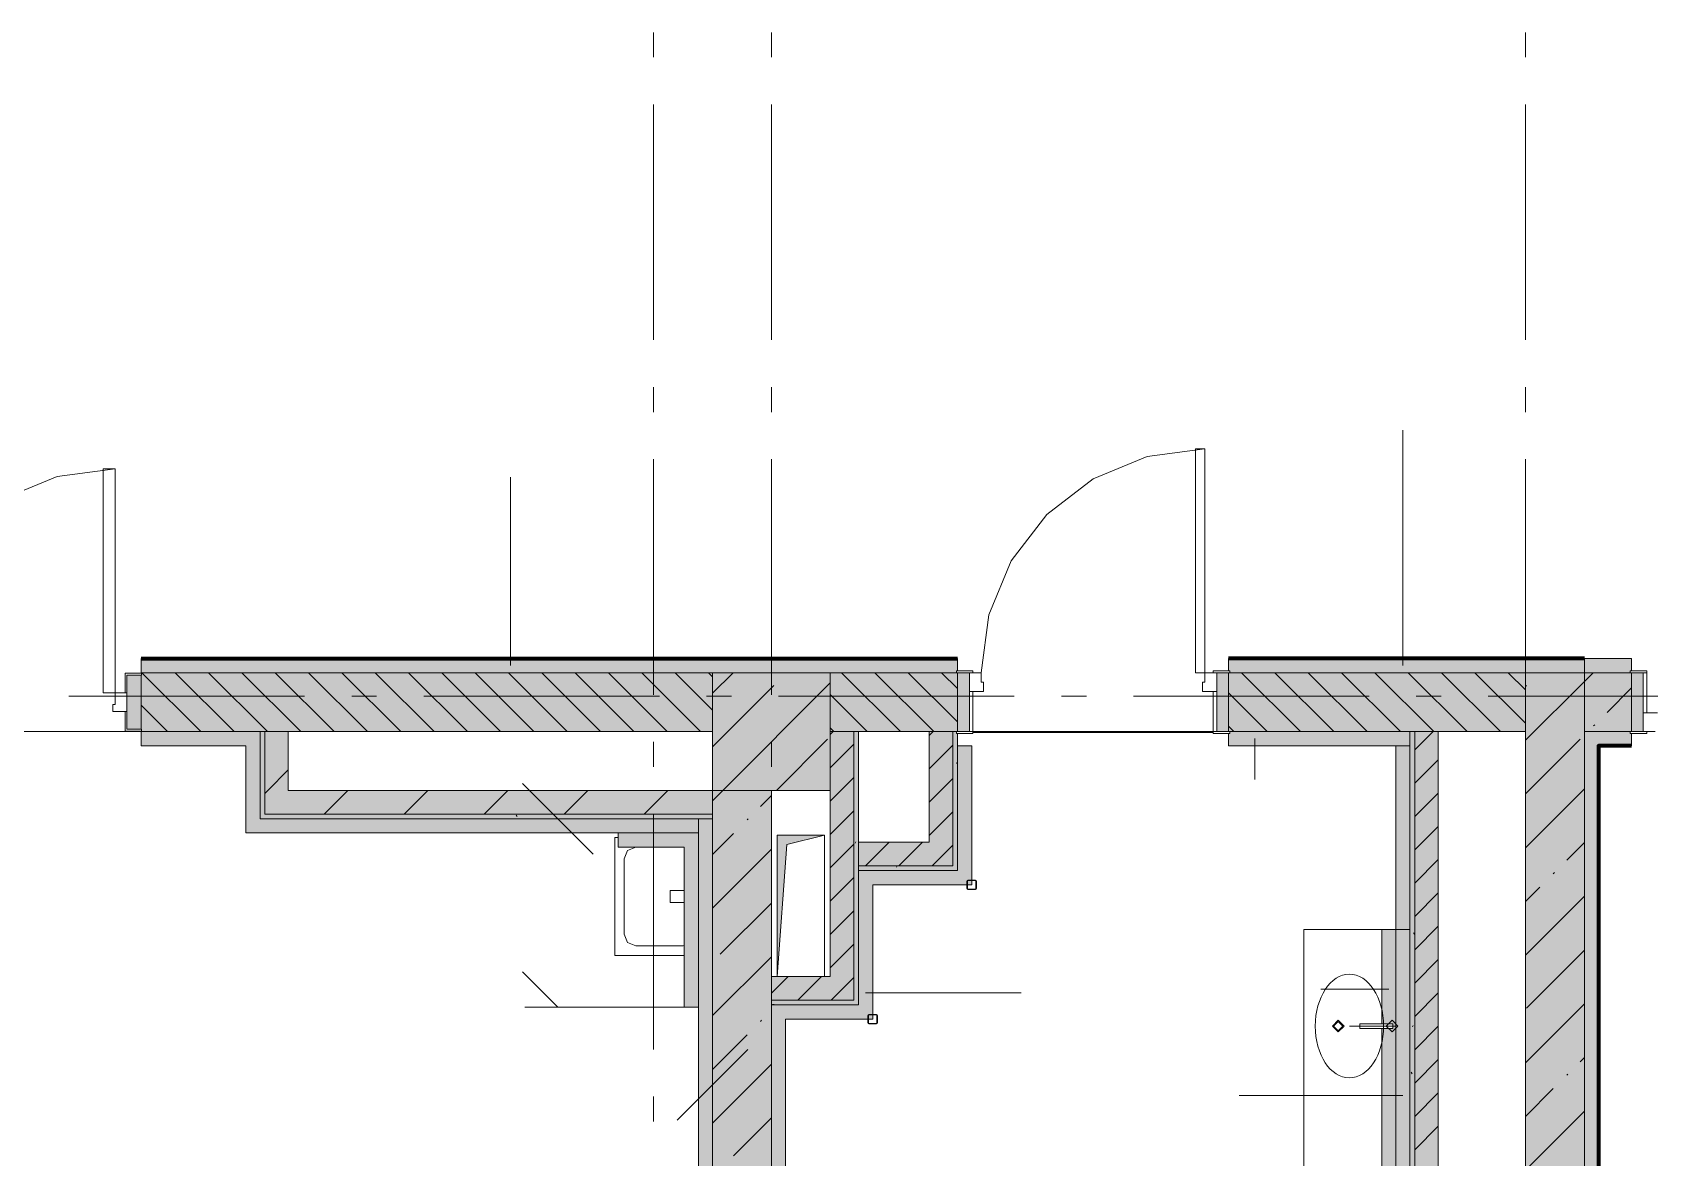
# Model space of a CAD drawing. Header units: millimetres. Extents: x -537608 to 253996, y -217170 to 186033.
# Drawn here: x -254162 to -247299, y 154463 to 159239 of the extents above; entities that cross this region are included whole.
import ezdxf

# ---------------------------------------------------------------- set-up
doc = ezdxf.new("R2010")
doc.units = ezdxf.units.MM
doc.layers.add('16) Лак 1.6м', color=160, linetype='Continuous', lineweight=90)
doc.layers.add('PDF _Геометрия', color=7, linetype='Continuous')
doc.layers.add('PDF _Сплошная заливка', color=7, linetype='Continuous', true_color=0xffffff)

msp = doc.modelspace()

# ---------------------------------------------------------------- hatches: boundary and pattern name
at = {"layer": 'PDF _Сплошная заливка', "true_color": 0xff7d7d, "transparency": 33554559}
h = msp.add_hatch(color=11, dxfattribs=at)
h.paths.add_polyline_path([(-247826.1916, 156521.2545), (-247576.1907, 156521.2545), (-247576.1907, 156581.2552), (-249086.1905, 156581.2552), (-249086.1905, 156529.2549), (-249081.1913, 156529.2549), (-249081.1913, 156521.2545), (-248302.5757, 156521.2545)], flags=0)
h.paths.add_polyline_path([(-251642.052, 156521.2545), (-250241.1898, 156521.2545), (-250241.1898, 156529.2549), (-250236.1906, 156529.2549), (-250236.1906, 156581.2552), (-253701.1885, 156581.2552), (-253701.1885, 156521.2545), (-253311.7923, 156521.2545)], flags=0)
h.paths.add_polyline_path([(-256651.2687, 156521.2545), (-255461.1891, 156521.2545), (-255461.1891, 156581.2552), (-260386.1866, 156581.2552), (-260386.1866, 156521.2545), (-256776.1874, 156521.2545)], flags=0)
h.paths.add_polyline_path([(-261306.1867, 156521.2545), (-261086.185, 156521.2545), (-261086.185, 156581.2552), (-261306.1867, 156581.2552)], flags=0)
h.paths.add_polyline_path([(-262006.1851, 156521.2545), (-262006.1851, 156581.2552), (-262256.186, 156581.2552), (-262256.186, 156521.2545)], flags=0)
h.paths.add_polyline_path([(-263226.1863, 156521.2545), (-262956.1888, 156521.2545), (-262956.1888, 156581.2552), (-263226.1863, 156581.2552)], flags=0)
h.paths.add_polyline_path([(-263926.1847, 156521.2545), (-263926.1847, 156581.2552), (-266401.1857, 156581.2552), (-266401.1857, 156521.2545), (-264999.9617, 156521.2545)], flags=0)
h.paths.add_polyline_path([(-268339.438, 156521.2545), (-268161.1864, 156521.2545), (-268161.1864, 156581.2552), (-270961.1843, 156581.2552), (-270961.1843, 156521.2545), (-268776.1862, 156521.2545)], flags=0)
h.paths.add_polyline_path([(-273348.6546, 156521.2545), (-272721.185, 156521.2545), (-272721.185, 156581.2552), (-273740.1865, 156581.2552), (-273740.1865, 156521.2545)], flags=0)
at = {"layer": 'PDF _Сплошная заливка', "true_color": 0x6a8dc8, "transparency": 33554559}
h = msp.add_hatch(color=153, dxfattribs=at)
h.paths.add_polyline_path([(-240136.1905, 156521.2545), (-240136.1905, 156581.2552), (-241274.19, 156581.2552), (-241274.19, 156529.2549), (-241269.1909, 156529.2549), (-241269.1909, 156521.2545), (-240788.7529, 156521.2545)], flags=0)
h.paths.add_polyline_path([(-243293.3633, 156521.2545), (-242929.1912, 156521.2545), (-242929.1912, 156529.2549), (-242924.1921, 156529.2549), (-242924.1921, 156581.2552), (-245726.1878, 156581.2552), (-245726.1878, 156529.2549), (-245721.1887, 156529.2549), (-245721.1887, 156521.2545), (-244963.0993, 156521.2545)], flags=0)
h.paths.add_polyline_path([(-247381.1891, 156521.2545), (-247381.1891, 156529.2549), (-247376.1899, 156529.2549), (-247376.1899, 156581.2552), (-247576.1907, 156581.2552), (-247576.1907, 156521.2545)], flags=0)
at = {"layer": 'PDF _Сплошная заливка', "transparency": 33554559}
h = msp.add_hatch(color=256, dxfattribs=at)
h.paths.add_polyline_path([(-248196.1896, 156271.2536), (-247826.1916, 156271.2536), (-247826.1916, 156521.2545), (-249086.1905, 156521.2545), (-249086.1905, 156271.2536), (-248296.19, 156271.2536)], flags=0)
h.paths.add_polyline_path([(-251642.052, 156271.2536), (-251276.1877, 156271.2536), (-251276.1877, 156521.2545), (-253699.1905, 156519.2544), (-253699.1905, 156271.2536), (-253076.1904, 156271.2536)], flags=0)
h.paths.add_polyline_path([(-250241.1898, 156271.2536), (-250236.1906, 156271.2536), (-250236.1906, 156521.2545), (-250776.1901, 156521.2545), (-250776.1901, 156271.2536), (-250656.1888, 156271.2536)], flags=0)
h.paths.add_polyline_path([(-255461.1891, 156271.2536), (-255463.1871, 156521.2545), (-256776.1874, 156521.2545), (-256776.1874, 156271.2536), (-255463.1871, 156271.2536)], flags=0)
h.paths.add_polyline_path([(-260276.1879, 156271.2536), (-260276.1879, 156521.2545), (-260386.1866, 156521.2545), (-260386.1866, 156271.2536)], flags=0)
h.paths.add_polyline_path([(-259776.186, 156271.2536), (-257276.1893, 156271.2536), (-257276.1893, 156521.2545), (-259776.186, 156521.2545), (-259776.186, 156293.6421)], flags=0)
h.paths.add_polyline_path([(-261226.1873, 156271.2536), (-261086.185, 156271.2536), (-261086.185, 156521.2545), (-261306.1867, 156521.2545), (-261306.1867, 156271.2536)], flags=0)
h.paths.add_polyline_path([(-262096.1872, 156271.2536), (-262006.1851, 156271.2536), (-262006.1851, 156521.2545), (-262256.186, 156521.2545), (-262256.186, 156271.2536), (-262196.1875, 156271.2536)], flags=0)
h.paths.add_polyline_path([(-263926.1847, 156271.2536), (-263926.1847, 156521.2545), (-265776.1875, 156521.2545), (-265776.1875, 156271.2536), (-264016.1868, 156271.2536)], flags=0)
h.paths.add_polyline_path([(-262956.1888, 156271.2536), (-262956.1888, 156521.2545), (-263226.1863, 156521.2545), (-263226.1863, 156271.2536), (-263046.1865, 156271.2536)], flags=0)
h.paths.add_polyline_path([(-268226.184, 156271.2536), (-268163.1843, 156273.2537), (-268163.1843, 156521.2545), (-268776.1862, 156518.5074), (-268776.1862, 156271.2536), (-268326.1845, 156271.2536)], flags=0)
h.paths.add_polyline_path([(-266399.1877, 156271.2536), (-266276.1851, 156271.2536), (-266276.1851, 156521.2545), (-266399.1877, 156519.2544), (-266401.1857, 156271.2536)], flags=0)
for points in [[(-251276.1877, 156021.2547), (-250776.1901, 156021.2547), (-250776.1901, 156521.2545), (-251276.1877, 156521.2545), (-251276.1877, 156271.2536)], [(-250676.1897, 155131.2539), (-250656.1888, 155131.2539), (-250656.1888, 156271.2536), (-250676.1897, 156271.2536), (-250676.1897, 155231.2543)], [(-250256.1872, 155701.2548), (-250236.1906, 155701.2548), (-250236.1906, 156263.2553), (-250241.1898, 156263.2553), (-250241.1898, 156271.2536), (-250256.1872, 156271.2536), (-250256.1872, 155801.2552)], [(-248296.19, 148771.257), (-248196.1896, 148771.257), (-248196.1896, 156271.2536), (-248296.19, 156271.2536), (-248296.19, 149213.056)], [(-251276.1877, 155921.2544), (-251276.1877, 156021.2547), (-253176.1907, 156021.2547), (-253176.1907, 155921.2544), (-251642.052, 155921.2544)], [(-251266.3315, 149021.2558), (-251026.191, 149021.2558), (-251026.191, 156021.2547), (-251276.1877, 156021.2547), (-251276.1877, 149021.2558)], [(-251336.1905, 155901.2535), (-251276.1877, 155901.2535), (-251276.1877, 155921.2544), (-253196.1873, 155921.2544), (-253196.1873, 155901.2535), (-251642.052, 155901.2535)], [(-250596.1902, 155681.2539), (-250236.1906, 155681.2539), (-250236.1906, 155701.2548), (-250656.1888, 155701.2548), (-250656.1888, 155681.2539)], [(-250676.1897, 155131.2539), (-250676.1897, 155231.2543), (-251026.191, 155231.2543), (-251026.191, 155131.2539), (-250807.184, 155131.2539)], [(-250807.184, 155111.2551), (-250656.1888, 155111.2551), (-250656.1888, 155131.2539), (-251026.191, 155131.2539), (-251026.191, 155111.2551), (-250966.1882, 155111.2551)]]:
    msp.add_hatch(color=256, dxfattribs=at).paths.add_polyline_path(points)
h = msp.add_hatch(color=256, dxfattribs=at)
h.paths.add_polyline_path([(-245721.1887, 156271.2536), (-245276.1904, 156271.2536), (-245276.1904, 156521.2545), (-245726.1878, 156521.2545), (-245726.1878, 156271.2536)], flags=0)
h.paths.add_polyline_path([(-247576.1907, 156271.2536), (-247376.1899, 156271.2536), (-247376.1899, 156521.2545), (-247576.1907, 156521.2545)], flags=0)
at = {"layer": 'PDF _Сплошная заливка', "true_color": 0xff7d7d, "transparency": 33554559}
h = msp.add_hatch(color=11, dxfattribs=at)
h.paths.add_polyline_path([(-253196.1873, 156211.2551), (-253196.1873, 156271.2536), (-253701.1885, 156271.2536), (-253701.1885, 156211.2551), (-253256.1901, 156211.2551)], flags=0)
h.paths.add_polyline_path([(-255716.1893, 156211.2551), (-255461.1891, 156211.2551), (-255461.1891, 156271.2536), (-255716.1893, 156271.2536)], flags=0)
at = {"layer": 'PDF _Сплошная заливка', "true_color": 0x2254ff, "transparency": 33554559}
for points in [[(-248316.191, 156211.2551), (-248316.191, 156271.2536), (-249081.1913, 156270.8316), (-249081.1913, 156263.2553), (-249086.1905, 156263.2553), (-249086.1905, 156211.2551), (-248376.1895, 156211.2551)], [(-250656.1888, 155111.2551), (-250596.1902, 155111.2551), (-250596.1902, 155681.2539), (-250656.1888, 155681.2539), (-250656.1888, 155231.2543)], [(-251026.191, 149081.2565), (-250966.1882, 149081.2565), (-250966.1882, 155111.2551), (-251026.191, 155111.2551), (-251026.191, 149213.056)], [(-250807.184, 155051.2545), (-250596.1902, 155051.2545), (-250596.1902, 155111.2551), (-250966.1882, 155111.2551), (-250966.1882, 155051.2545)]]:
    msp.add_hatch(color=160, dxfattribs=at).paths.add_polyline_path(points)
at = {"layer": 'PDF _Сплошная заливка', "transparency": 33554559}
h = msp.add_hatch(color=256, dxfattribs=at)
h.paths.add_polyline_path([(-248316.191, 148771.257), (-248296.19, 148771.257), (-248296.19, 151253.903), (-248316.191, 151253.903), (-248316.191, 149213.056)], flags=0)
h.paths.add_polyline_path([(-248316.191, 151269.9016), (-248296.19, 151269.9016), (-248296.19, 152163.9005), (-248316.191, 152163.9005), (-248316.191, 151336.9037)], flags=0)
h.paths.add_polyline_path([(-248316.191, 152179.9013), (-248296.19, 152179.9013), (-248296.19, 153079.9005), (-248316.191, 153079.9005), (-248316.191, 152398.8265)], flags=0)
h.paths.add_polyline_path([(-248296.19, 153179.9008), (-248296.19, 156271.2536), (-248316.191, 156271.2536), (-248316.191, 153179.9008), (-248302.5757, 153179.9008)], flags=0)
at = {"layer": 'PDF _Сплошная заливка', "true_color": 0x56bc34, "transparency": 33554559}
msp.add_hatch(color=85, dxfattribs=at).paths.add_polyline_path([(-247576.1907, 148831.2555), (-247516.1879, 148834.9026), (-247516.1879, 156271.2536), (-247576.1907, 156271.2536), (-247576.1907, 148834.9026)])
h = msp.add_hatch(color=85, dxfattribs=at)
h.paths.add_polyline_path([(-244611.1905, 156211.2551), (-244611.1905, 156271.2536), (-245721.1887, 156271.2536), (-245721.1887, 156263.2553), (-245726.1878, 156263.2553), (-245726.1878, 156211.2551), (-244963.0993, 156211.2551)], flags=0)
h.paths.add_polyline_path([(-247516.1879, 156211.2551), (-247376.1899, 156211.2551), (-247376.1899, 156263.2553), (-247381.1891, 156263.2553), (-247381.1891, 156271.2536), (-247516.1879, 156271.2536)], flags=0)
at = {"layer": 'PDF _Сплошная заливка', "true_color": 0xff7d7d, "transparency": 33554559}
msp.add_hatch(color=11, dxfattribs=at).paths.add_polyline_path([(-251396.189, 155841.255), (-251336.1905, 155841.255), (-251336.1905, 155901.2535), (-253196.1873, 155901.2535), (-253196.1873, 155841.255), (-251642.052, 155841.255)])
at = {"layer": 'PDF _Сплошная заливка', "true_color": 0xfca910, "transparency": 33554559}
msp.add_hatch(color=40, dxfattribs=at).paths.add_polyline_path([(-251336.1905, 148771.257), (-251276.1877, 148771.257), (-251276.1877, 155901.2535), (-251336.1905, 155901.2535), (-251336.1905, 148831.2555)])
at = {"layer": 'PDF _Сплошная заливка', "true_color": 0x4fd5e3, "transparency": 33554559}
msp.add_hatch(color=133, dxfattribs=at).paths.add_polyline_path([(-248388.3967, 153781.2552), (-248376.1895, 153781.2552), (-248376.1895, 155431.2551), (-248436.188, 155431.2551), (-248436.188, 155031.2557), (-248388.3967, 155031.2557), (-248388.3967, 155011.2548), (-248436.188, 155011.2548), (-248436.188, 154201.2555), (-248388.3967, 154201.2555), (-248388.3967, 154181.2546), (-248436.188, 154181.2546), (-248436.188, 153781.2552)])

# ---------------------------------------------------------------- linework, layer by layer
at = {"layer": '16) Лак 1.6м'}
msp.add_line((-247576.1907, 156581.2552), (-249086.1905, 156581.2552), dxfattribs=at)
for points in [[(-253701.1885, 156581.2552), (-250236.1906, 156581.2552)], [(-247376.1899, 156211.2551), (-247516.1879, 156211.2551), (-247516.1879, 148831.2555), (-240136.1905, 148831.2555), (-240136.1905, 150441.2557)]]:
    msp.add_lwpolyline(points, dxfattribs=at)
at = {"layer": 'PDF _Геометрия', "color": 253, "lineweight": 9, "true_color": 0xaaaaaa}
for p, q in [((-251526.1886, 159239.255), (-251526.1886, 159133.4223)), ((-251026.191, 159239.255), (-251026.191, 159133.4223)), ((-247826.1916, 159239.255), (-247826.1916, 159133.4223)), ((-251526.1886, 158933.4215), (-251526.1886, 157933.422)), ((-251026.191, 158933.4215), (-251026.191, 157933.422)), ((-247826.1916, 158933.4215), (-247826.1916, 157933.422)), ((-251526.1886, 157733.4212), (-251526.1886, 157627.5884)), ((-251026.191, 157733.4212), (-251026.191, 157627.5884)), ((-247826.1916, 157733.4212), (-247826.1916, 157627.5884)), ((-251526.1886, 157427.5877), (-251526.1886, 156427.5882)), ((-251026.191, 157427.5877), (-251026.191, 156427.5882)), ((-247826.1916, 157427.5877), (-247826.1916, 156427.5882)), ((-253007.1193, 156421.2542), (-254007.1188, 156421.2542)), ((-252701.2836, 156421.2542), (-252807.1185, 156421.2542)), ((-251501.2876, 156421.2542), (-252501.2872, 156421.2542)), ((-251195.4519, 156421.2542), (-251301.2868, 156421.2542)), ((-249995.4517, 156421.2542), (-250995.4512, 156421.2542)), ((-249689.6203, 156421.2542), (-249795.4509, 156421.2542)), ((-248489.62, 156421.2542), (-249489.6195, 156421.2542)), ((-248183.7843, 156421.2542), (-248289.6192, 156421.2542)), ((-246983.7883, 156421.2542), (-247983.7879, 156421.2542)), ((-251526.1886, 156227.5895), (-251526.1886, 156121.7546)), ((-251026.191, 156227.5895), (-251026.191, 156121.7546)), ((-250486.1872, 156271.2536), (-250479.1901, 156271.2536)), ((-247826.1916, 156227.5895), (-247826.1916, 156121.7546)), ((-251526.1886, 155921.7561), (-251526.1886, 154921.7565)), ((-251026.191, 155921.7561), (-251026.191, 154921.7565)), ((-247826.1916, 155921.7561), (-247826.1916, 154921.7565)), ((-251691.1867, 155321.2543), (-251691.1867, 155821.254)), ((-251691.1867, 155821.254), (-251676.1892, 155821.254)), ((-250801.1902, 155831.2545), (-251001.191, 155831.2545)), ((-251001.191, 155831.2545), (-251001.191, 155231.2543)), ((-250801.1902, 155831.2545), (-250961.189, 155791.2548)), ((-250801.1902, 155231.2543), (-250801.1902, 155831.2545)), ((-251636.5448, 155766.6099), (-251651.1891, 155731.2541)), ((-251651.1891, 155731.2541), (-251651.1891, 155411.2563)), ((-251601.189, 155781.2542), (-251636.5448, 155766.6099)), ((-251401.1882, 155781.2542), (-251395.9996, 155779.1056)), ((-250961.189, 155791.2548), (-251001.191, 155231.2543)), ((-251396.189, 155596.2553), (-251456.2005, 155596.2553)), ((-251456.2005, 155596.2553), (-251456.2005, 155546.2551)), ((-251456.2005, 155546.2551), (-251396.189, 155546.2551)), ((-251651.1891, 155411.2563), (-251636.5448, 155375.9005)), ((-248316.191, 155431.2551), (-248766.1884, 155431.2551)), ((-248766.1884, 155431.2551), (-248766.1884, 153781.2552)), ((-248316.191, 153781.2552), (-248316.191, 155431.2551)), ((-251396.189, 155321.2543), (-251691.1867, 155321.2543)), ((-251636.5448, 155375.9005), (-251601.189, 155361.2561)), ((-251601.189, 155361.2561), (-251401.1882, 155361.2561)), ((-251401.1882, 155361.2561), (-251396.189, 155363.3251)), ((-251001.191, 155231.2543), (-250801.1902, 155231.2543)), ((-248645.6919, 155021.2552), (-248620.6918, 155046.2553)), ((-248640.6927, 155021.2552), (-248620.6918, 155041.254)), ((-248620.6918, 155046.2553), (-248595.6917, 155021.2552)), ((-248620.6918, 155041.254), (-248600.6909, 155021.2552)), ((-248417.4228, 155021.2552), (-248392.4227, 155046.2553)), ((-248392.4227, 155046.2553), (-248367.4226, 155021.2552)), ((-248620.6918, 154996.2552), (-248645.6919, 155021.2552)), ((-248620.6918, 155001.2543), (-248640.6927, 155021.2552)), ((-248600.6909, 155021.2552), (-248620.6918, 155001.2543)), ((-248595.6917, 155021.2552), (-248620.6918, 154996.2552)), ((-248378.3941, 155021.2552), (-248573.3957, 155021.2552)), ((-248388.3967, 155031.2557), (-248528.3947, 155031.2557)), ((-248528.3947, 155031.2557), (-248528.3947, 155011.2548)), ((-248528.3947, 155011.2548), (-248388.3967, 155011.2548)), ((-248392.4227, 154996.2552), (-248417.4228, 155021.2552)), ((-248367.4226, 155021.2552), (-248392.4227, 154996.2552)), ((-248388.3967, 155011.2548), (-248388.3967, 155031.2557)), ((-251526.1886, 154721.7557), (-251526.1886, 154615.9229)), ((-251026.191, 154721.7557), (-251026.191, 154615.9229)), ((-247826.1916, 154721.7557), (-247826.1916, 154615.9229))]:
    msp.add_line(p, q, dxfattribs=at)
at = {"layer": 'PDF _Геометрия', "lineweight": 9}
for p, q in [((-248347.2365, 156551.2538), (-248347.2365, 157551.2533)), ((-249432.0668, 157438.8842), (-249186.1908, 157471.2539)), ((-249186.1908, 157471.2539), (-249226.1884, 157471.2539)), ((-249226.1884, 157471.2539), (-249226.1884, 156521.2545)), ((-249186.1908, 156521.2545), (-249186.1908, 157471.2539)), ((-253811.1872, 157386.2531), (-254057.0673, 157353.8834)), ((-253811.1872, 157386.2531), (-253861.1873, 157386.2531)), ((-253861.1873, 157386.2531), (-253861.1873, 156436.2538)), ((-253811.1872, 156436.2538), (-253811.1872, 157386.2531)), ((-249661.1884, 157343.9777), (-249432.0668, 157438.8842)), ((-254057.0673, 157353.8834), (-254286.189, 157258.9791)), ((-252132.8953, 156551.2538), (-252132.8953, 157351.2547)), ((-249857.9425, 157193.0062), (-249661.1884, 157343.9777)), ((-250008.9119, 156996.2542), (-249857.9425, 157193.0062)), ((-250103.8184, 156767.1326), (-250008.9119, 156996.2542)), ((-250136.1902, 156521.2545), (-250103.8184, 156767.1326)), ((-253701.1885, 156521.2545), (-253701.1885, 156581.2552)), ((-253701.1885, 156581.2552), (-250236.1906, 156581.2552)), ((-250236.1906, 156581.2552), (-250236.1906, 156529.2549)), ((-249086.1905, 156581.2552), (-249086.1905, 156529.2549)), ((-247376.1899, 156581.2552), (-247576.1907, 156581.2552)), ((-247576.1907, 156581.2552), (-247576.1907, 156521.2545)), ((-247576.1907, 156521.2545), (-247576.1907, 156581.2552)), ((-247376.1899, 156529.2549), (-247376.1899, 156581.2552)), ((-253699.1905, 156519.2544), (-253769.1873, 156519.2544)), ((-253769.1873, 156519.2544), (-253769.1873, 156436.2538)), ((-253761.1869, 156436.2538), (-253761.1869, 156511.2541)), ((-253761.1869, 156511.2541), (-253699.1905, 156511.2541)), ((-253701.1885, 156511.2541), (-253761.1869, 156511.2541)), ((-253761.1869, 156511.2541), (-253761.1869, 156281.254)), ((-251276.1877, 156521.2545), (-253701.1885, 156521.2545)), ((-253701.1885, 156521.2545), (-251276.1877, 156521.2545)), ((-253701.1885, 156281.254), (-253701.1885, 156511.2541)), ((-253699.1905, 156511.2541), (-253699.1905, 156519.2544)), ((-253447.859, 156271.2536), (-253697.8599, 156521.2545)), ((-253306.4358, 156271.2536), (-253556.4368, 156521.2545)), ((-253165.0169, 156271.2536), (-253415.0135, 156521.2545)), ((-253023.5937, 156271.2536), (-253273.5946, 156521.2545)), ((-252882.1748, 156271.2536), (-253132.1714, 156521.2545)), ((-252740.7516, 156271.2536), (-252990.7525, 156521.2545)), ((-252599.3283, 156271.2536), (-252849.3293, 156521.2545)), ((-252457.9095, 156271.2536), (-252707.9104, 156521.2545)), ((-252316.4862, 156271.2536), (-252566.4872, 156521.2545)), ((-252175.0673, 156271.2536), (-252425.0683, 156521.2545)), ((-252033.6441, 156271.2536), (-252283.6451, 156521.2545)), ((-251892.2252, 156271.2536), (-252142.2219, 156521.2545)), ((-251750.802, 156271.2536), (-252000.803, 156521.2545)), ((-251609.3831, 156271.2536), (-251859.3798, 156521.2545)), ((-251467.9599, 156271.2536), (-251717.9608, 156521.2545)), ((-251326.5367, 156271.2536), (-251576.5377, 156521.2545)), ((-251276.1877, 156362.3257), (-251435.1187, 156521.2545)), ((-251276.1877, 156503.7467), (-251293.6955, 156521.2545)), ((-251276.1877, 156434.0147), (-251188.95, 156521.2545)), ((-250776.1901, 156521.2545), (-251276.1877, 156521.2545)), ((-251276.1877, 156521.2545), (-251276.1877, 156271.2536)), ((-251276.1877, 156271.2536), (-251276.1877, 156521.2545)), ((-251276.1877, 156521.2545), (-250776.1901, 156521.2545)), ((-250776.1901, 156271.2536), (-250776.1901, 156521.2545)), ((-250776.1901, 156521.2545), (-250241.1898, 156521.2545)), ((-250241.1898, 156521.2545), (-250776.1901, 156521.2545)), ((-250776.1901, 156521.2545), (-250776.1901, 156271.2536)), ((-250478.0103, 156271.2536), (-250728.0113, 156521.2545)), ((-250336.5871, 156271.2536), (-250586.5881, 156521.2545)), ((-250236.1906, 156312.276), (-250445.1692, 156521.2545)), ((-250236.1906, 156453.697), (-250303.746, 156521.2545)), ((-250171.1886, 156529.2549), (-250241.1898, 156529.2549)), ((-250241.1898, 156529.2549), (-250241.1898, 156521.2545)), ((-250241.1898, 156521.2545), (-250171.1886, 156521.2545)), ((-250186.1904, 156521.2545), (-250236.1906, 156521.2545)), ((-250236.1906, 156521.2545), (-250236.1906, 156271.2536)), ((-250136.1902, 156521.2545), (-250186.1904, 156521.2545)), ((-250186.1904, 156521.2545), (-250186.1904, 156441.2551)), ((-250186.1904, 156271.2536), (-250186.1904, 156521.2545)), ((-250171.1886, 156521.2545), (-250186.1904, 156521.2545)), ((-250186.1904, 156521.2545), (-250186.1904, 156520.2534)), ((-250186.1904, 156520.2534), (-250171.1886, 156520.2534)), ((-250171.1886, 156521.2545), (-250171.1886, 156529.2549)), ((-250171.1886, 156520.2534), (-250171.1886, 156521.2545)), ((-250136.1902, 156481.2548), (-250136.1902, 156521.2545)), ((-249226.1884, 156521.2545), (-249186.1908, 156521.2545)), ((-249186.1908, 156521.2545), (-249186.1908, 156481.2548)), ((-249136.1907, 156521.2545), (-249186.1908, 156521.2545)), ((-249081.1913, 156529.2549), (-249151.1881, 156529.2549)), ((-249151.1881, 156529.2549), (-249151.1881, 156521.2545)), ((-249136.1907, 156521.2545), (-249151.1881, 156521.2545)), ((-249151.1881, 156521.2545), (-249151.1881, 156520.2534)), ((-249151.1881, 156521.2545), (-249081.1913, 156521.2545)), ((-249151.1881, 156520.2534), (-249136.1907, 156520.2534)), ((-249136.1907, 156441.2551), (-249136.1907, 156521.2545)), ((-249086.1905, 156521.2545), (-249136.1907, 156521.2545)), ((-249136.1907, 156521.2545), (-249136.1907, 156271.2536)), ((-249136.1907, 156520.2534), (-249136.1907, 156521.2545)), ((-249086.1905, 156271.2536), (-249086.1905, 156521.2545)), ((-249081.1913, 156521.2545), (-249081.1913, 156529.2549)), ((-247826.1916, 156521.2545), (-249081.1913, 156521.2545)), ((-249081.1913, 156521.2545), (-247826.1916, 156521.2545)), ((-248780.9534, 156271.2536), (-249030.9543, 156521.2545)), ((-248639.5344, 156271.2536), (-248889.5311, 156521.2545)), ((-248498.1112, 156271.2536), (-248748.1122, 156521.2545)), ((-248356.6923, 156271.2536), (-248606.689, 156521.2545)), ((-248215.2691, 156271.2536), (-248465.2701, 156521.2545)), ((-248073.8459, 156271.2536), (-248323.8468, 156521.2545)), ((-247932.427, 156271.2536), (-248182.428, 156521.2545)), ((-247826.1916, 156306.4393), (-248041.0047, 156521.2545)), ((-247826.1916, 156447.8604), (-247899.5859, 156521.2545)), ((-247576.1907, 156521.2545), (-247826.1916, 156521.2545)), ((-247826.1916, 156521.2545), (-247826.1916, 156271.2536)), ((-247826.1916, 156521.2545), (-247576.1907, 156521.2545)), ((-247826.1916, 156234.4402), (-247576.1907, 156484.4391)), ((-247576.1907, 156484.4391), (-247539.3752, 156521.2545)), ((-247576.1907, 156271.2536), (-247576.1907, 156521.2545)), ((-247576.1907, 156521.2545), (-247381.1891, 156521.2545)), ((-247381.1891, 156521.2545), (-247576.1907, 156521.2545)), ((-247576.1907, 156521.2545), (-247576.1907, 156271.2536)), ((-247311.1879, 156529.2549), (-247381.1891, 156529.2549)), ((-247381.1891, 156529.2549), (-247381.1891, 156521.2545)), ((-247381.1891, 156521.2545), (-247311.1879, 156521.2545)), ((-247326.1897, 156521.2545), (-247376.1899, 156521.2545)), ((-247376.1899, 156521.2545), (-247376.1899, 156271.2536)), ((-247326.1897, 156271.2536), (-247326.1897, 156521.2545)), ((-247311.1879, 156521.2545), (-247326.1897, 156521.2545)), ((-247326.1897, 156521.2545), (-247326.1897, 156351.2552)), ((-247311.1879, 156521.2545), (-247311.1879, 156529.2549)), ((-247311.1879, 156351.2552), (-247311.1879, 156521.2545)), ((-253861.1873, 156436.2538), (-253811.1872, 156436.2538)), ((-253811.1872, 156436.2538), (-253811.1872, 156386.2536)), ((-253761.1869, 156436.2538), (-253811.1872, 156436.2538)), ((-253769.1873, 156436.2538), (-253761.1869, 156436.2538)), ((-253761.1869, 156356.2544), (-253761.1869, 156436.2538)), ((-251276.1877, 156205.9179), (-251015.633, 156466.4748)), ((-251232.754, 156021.2547), (-250776.1901, 156477.8187)), ((-250619.4335, 156271.2536), (-250776.1901, 156428.0123)), ((-250186.1904, 156441.2551), (-250126.1876, 156441.2551)), ((-250171.1886, 156441.2551), (-250186.1904, 156441.2551)), ((-250186.1904, 156441.2551), (-250186.1904, 156271.2536)), ((-250171.1886, 156271.2536), (-250171.1886, 156441.2551)), ((-250126.1876, 156481.2548), (-250136.1902, 156481.2548)), ((-250126.1876, 156441.2551), (-250126.1876, 156481.2548)), ((-249186.1908, 156481.2548), (-249196.1892, 156481.2548)), ((-249196.1892, 156481.2548), (-249196.1892, 156441.2551)), ((-249196.1892, 156441.2551), (-249136.1907, 156441.2551)), ((-249136.1907, 156441.2551), (-249151.1881, 156441.2551)), ((-249151.1881, 156441.2551), (-249151.1881, 156271.2536)), ((-249136.1907, 156271.2536), (-249136.1907, 156441.2551)), ((-248922.3765, 156271.2536), (-249086.1905, 156435.0675)), ((-247826.1916, 156462.537), (-247822.2517, 156466.4748)), ((-247480.1044, 156352.4242), (-247376.1899, 156456.3409)), ((-253811.1872, 156386.2536), (-253821.1897, 156386.2536)), ((-253821.1897, 156386.2536), (-253821.1897, 156356.2544)), ((-253821.1897, 156356.2544), (-253761.1869, 156356.2544)), ((-253761.1869, 156356.2544), (-253769.1873, 156356.2544)), ((-253769.1873, 156356.2544), (-253769.1873, 156273.2537)), ((-253761.1869, 156281.254), (-253761.1869, 156356.2544)), ((-253589.2779, 156271.2536), (-253701.1885, 156383.1641)), ((-247266.1912, 156351.2552), (-247326.1897, 156351.2552)), ((-247326.1897, 156351.2552), (-247326.1897, 156271.2536)), ((-247326.1897, 156351.2552), (-247311.1879, 156351.2552)), ((-253699.1905, 156281.254), (-253761.1869, 156281.254)), ((-253761.1869, 156281.254), (-253701.1885, 156281.254)), ((-253699.1905, 156273.2537), (-253699.1905, 156281.254)), ((-250760.8525, 156271.2536), (-250776.1901, 156286.5912)), ((-249063.7955, 156271.2536), (-249086.1905, 156293.6464)), ((-247537.1318, 156295.399), (-247532.3867, 156300.1419)), ((-253769.1873, 156273.2537), (-253699.1905, 156273.2537)), ((-253196.1873, 156271.2536), (-253701.1885, 156271.2536)), ((-253701.1885, 156271.2536), (-253196.1873, 156271.2536)), ((-253701.1885, 156271.2536), (-253701.1885, 156211.2551)), ((-253701.1885, 156211.2551), (-253256.1901, 156211.2551)), ((-253256.1901, 156211.2551), (-253256.1901, 155841.255)), ((-253176.1907, 156271.2536), (-253196.1873, 156271.2536)), ((-253196.1873, 156271.2536), (-253196.1873, 156211.2551)), ((-253196.1873, 156271.2536), (-253196.1873, 156021.2547)), ((-253196.1873, 156211.2551), (-253196.1873, 155901.2535)), ((-253076.1904, 156271.2536), (-253176.1907, 156271.2536)), ((-253176.1907, 156271.2536), (-253176.1907, 156021.2547)), ((-253076.1904, 156271.2536), (-251276.1877, 156271.2536)), ((-253076.1904, 156021.2547), (-253076.1904, 156271.2536)), ((-251276.1877, 156271.2536), (-251276.1877, 156021.2547)), ((-251004.6529, 156021.2547), (-250787.5319, 156238.3758)), ((-250776.1901, 156258.8418), (-250763.7762, 156271.2536)), ((-250776.1901, 156021.2547), (-250776.1901, 156271.2536)), ((-250676.1897, 156271.2536), (-250776.1901, 156271.2536)), ((-250776.1901, 156271.2536), (-250776.1901, 155231.2543)), ((-250776.1901, 156117.4207), (-250676.1897, 156217.4212)), ((-250676.1897, 155231.2543), (-250676.1897, 156271.2536)), ((-250656.1888, 156271.2536), (-250676.1897, 156271.2536)), ((-250241.1898, 156271.2536), (-250656.1888, 156271.2536)), ((-250656.1888, 156271.2536), (-250656.1888, 155681.2539)), ((-250356.1876, 156254.5768), (-250339.5109, 156271.2536)), ((-250356.1876, 155801.2552), (-250356.1876, 156271.2536)), ((-250356.1876, 156271.2536), (-250256.1872, 156271.2536)), ((-250356.1876, 156113.1558), (-250256.1872, 156213.1561)), ((-250256.1872, 156271.2536), (-250256.1872, 155801.2552)), ((-250256.1872, 156271.2536), (-250241.1898, 156271.2536)), ((-250171.1886, 156271.2536), (-250241.1898, 156271.2536)), ((-250241.1898, 156271.2536), (-250241.1898, 156263.2553)), ((-250241.1898, 156263.2553), (-250171.1886, 156263.2553)), ((-250236.1906, 156271.2536), (-250186.1904, 156271.2536)), ((-250236.1906, 156211.2551), (-250236.1906, 156263.2553)), ((-250176.1878, 156211.2551), (-250236.1906, 156211.2551)), ((-250236.1906, 156211.2551), (-250236.1906, 155801.2552)), ((-250236.1906, 155801.2552), (-250236.1906, 156211.2551)), ((-250186.1904, 156271.2536), (-250171.1886, 156271.2536)), ((-250176.1878, 155681.2539), (-250176.1878, 156211.2551)), ((-250171.1886, 156263.2553), (-250171.1886, 156271.2536)), ((-249151.1881, 156271.2536), (-249136.1907, 156271.2536)), ((-249081.1913, 156271.2536), (-249151.1881, 156271.2536)), ((-249151.1881, 156271.2536), (-249151.1881, 156263.2553)), ((-249151.1881, 156263.2553), (-249081.1913, 156263.2553)), ((-249136.1907, 156271.2536), (-249086.1905, 156271.2536)), ((-249086.1905, 156263.2553), (-249086.1905, 156211.2551)), ((-249086.1905, 156211.2551), (-248376.1895, 156211.2551)), ((-249081.1913, 156263.2553), (-249081.1913, 156271.2536)), ((-248316.191, 156271.2536), (-249081.1913, 156271.2536)), ((-249081.1913, 156271.2536), (-248316.191, 156271.2536)), ((-248975.167, 156241.2543), (-248975.167, 156068.1677)), ((-248376.1895, 156211.2551), (-248376.1895, 155431.2551)), ((-248316.191, 156211.2551), (-248376.1895, 156211.2551)), ((-248296.19, 156271.2536), (-248316.191, 156271.2536)), ((-248316.191, 156271.2536), (-248316.191, 155431.2551)), ((-248316.191, 156271.2536), (-248316.191, 156211.2551)), ((-248316.191, 155431.2551), (-248316.191, 156211.2551)), ((-248296.19, 156193.2564), (-248218.1928, 156271.2536)), ((-248196.1896, 156271.2536), (-248296.19, 156271.2536)), ((-248296.19, 153179.9008), (-248296.19, 156271.2536)), ((-248196.1896, 156271.2536), (-247826.1916, 156271.2536)), ((-248196.1896, 148771.257), (-248196.1896, 156271.2536)), ((-247826.1916, 156271.2536), (-247826.1916, 149021.2558)), ((-247826.1916, 156006.3412), (-247594.155, 156238.3758)), ((-247576.1907, 149021.2558), (-247576.1907, 156271.2536)), ((-247576.1907, 149021.2558), (-247576.1907, 156271.2536)), ((-247576.1907, 156271.2536), (-247516.1879, 156271.2536)), ((-247516.1879, 156271.2536), (-247381.1891, 156271.2536)), ((-247381.1891, 156271.2536), (-247516.1879, 156271.2536)), ((-247516.1879, 148831.2555), (-247516.1879, 156211.2551)), ((-247516.1879, 156211.2551), (-247376.1899, 156211.2551)), ((-247311.1879, 156271.2536), (-247381.1891, 156271.2536)), ((-247381.1891, 156271.2536), (-247381.1891, 156263.2553)), ((-247381.1891, 156263.2553), (-247311.1879, 156263.2553)), ((-247376.1899, 156271.2536), (-247326.1897, 156271.2536)), ((-247376.1899, 156211.2551), (-247376.1899, 156263.2553)), ((-247311.1879, 156272.2547), (-247326.1897, 156272.2547)), ((-247326.1897, 156272.2547), (-247326.1897, 156271.2536)), ((-247326.1897, 156271.2536), (-247276.1896, 156271.2536)), ((-247326.1897, 156271.2536), (-247311.1879, 156271.2536)), ((-247311.1879, 156271.2536), (-247311.1879, 156272.2547)), ((-247311.1879, 156263.2553), (-247311.1879, 156271.2536)), ((-248296.19, 156051.8353), (-248196.1896, 156151.8357)), ((-253163.3807, 156021.2547), (-253076.1904, 156108.4472)), ((-250776.1901, 155975.9997), (-250676.1897, 156075.9979)), ((-250356.1876, 155971.7347), (-250256.1872, 156071.7351)), ((-253196.1873, 156021.2547), (-253196.1873, 155921.2544)), ((-253176.1907, 156008.4468), (-253163.3807, 156021.2547)), ((-253176.1907, 156021.2547), (-253176.1907, 155921.2544)), ((-251276.1877, 156021.2547), (-253076.1904, 156021.2547)), ((-252923.9679, 155921.2544), (-252823.9675, 156021.2547)), ((-252584.5591, 155921.2544), (-252484.5587, 156021.2547)), ((-252245.146, 155921.2544), (-252145.1456, 156021.2547)), ((-251905.7371, 155921.2544), (-251805.7368, 156021.2547)), ((-251566.324, 155921.2544), (-251466.3237, 156021.2547)), ((-251276.1877, 155977.8189), (-251232.754, 156021.2547)), ((-251276.1877, 156021.2547), (-250776.1901, 156021.2547)), ((-251026.191, 156021.2547), (-251276.1877, 156021.2547)), ((-251276.1877, 155921.2544), (-251276.1877, 156021.2547)), ((-251026.191, 155231.2543), (-251026.191, 156021.2547)), ((-250776.5561, 156021.2547), (-250776.1901, 156021.6207)), ((-248296.19, 155910.4143), (-248196.1896, 156010.4146)), ((-247826.1916, 155778.2423), (-247576.1907, 156028.2433)), ((-251072.6561, 155953.2516), (-251026.191, 155999.721)), ((-250776.1901, 155834.5786), (-250676.1897, 155934.5769)), ((-253196.1873, 155921.2544), (-253196.1873, 155901.2535)), ((-253196.1873, 155901.2535), (-251336.1905, 155901.2535)), ((-253196.1873, 155901.2535), (-251336.1905, 155901.2535)), ((-253176.1907, 155921.2544), (-251276.1877, 155921.2544)), ((-252144.5945, 155901.2535), (-251932.4596, 155901.2535)), ((-251932.4596, 155901.2535), (-251792.4617, 155901.2535)), ((-251336.1905, 155901.2535), (-251276.1877, 155901.2535)), ((-251336.1905, 155901.2535), (-251336.1905, 155841.255)), ((-251336.1905, 155901.2535), (-251276.1877, 155901.2535)), ((-251276.1877, 155901.2535), (-251276.1877, 155921.2544)), ((-251276.1877, 155901.2535), (-251276.1877, 149021.2558)), ((-251276.1877, 149021.2558), (-251276.1877, 155901.2535)), ((-251129.6792, 155896.2285), (-251124.9384, 155900.9692)), ((-250356.1876, 155830.3137), (-250256.1872, 155930.314)), ((-248296.19, 155768.9932), (-248196.1896, 155868.9936)), ((-253256.1901, 155841.255), (-253196.1873, 155841.255)), ((-253196.1873, 155841.255), (-251676.1892, 155841.255)), ((-251676.1892, 155841.255), (-251396.189, 155841.255)), ((-251676.1892, 155781.2542), (-251676.1892, 155841.255)), ((-251676.1892, 155841.255), (-251396.189, 155841.255)), ((-251396.189, 155841.255), (-251336.1905, 155841.255)), ((-251336.1905, 155841.255), (-251336.1905, 148831.2555)), ((-251336.1905, 155841.255), (-251336.1905, 155101.2547)), ((-251276.1877, 155749.72), (-251186.7067, 155839.2032)), ((-250656.1888, 155701.2548), (-250656.1888, 155801.2552)), ((-250656.1888, 155801.2552), (-250356.1876, 155801.2552)), ((-250626.6718, 155701.2548), (-250526.6714, 155801.2552)), ((-250485.2486, 155701.2548), (-250385.2482, 155801.2552)), ((-250256.1872, 155801.2552), (-250256.1872, 155701.2548)), ((-250236.1906, 155801.2552), (-250236.1906, 155701.2548)), ((-247651.178, 155725.1548), (-247576.1907, 155800.1443)), ((-251396.189, 155781.2542), (-251676.1892, 155781.2542)), ((-251396.189, 155101.2547), (-251396.189, 155781.2542)), ((-251276.1877, 155521.621), (-251026.191, 155771.622)), ((-250776.1901, 155693.1554), (-250676.1897, 155793.1558)), ((-250343.8254, 155701.2548), (-250256.1872, 155788.893)), ((-248296.19, 155627.5722), (-248196.1896, 155727.5725)), ((-250256.1872, 155701.2548), (-250656.1888, 155701.2548)), ((-250656.1888, 155681.2539), (-250656.1888, 155701.2548)), ((-250656.1888, 155231.2543), (-250656.1888, 155681.2539)), ((-250656.1888, 155681.2539), (-250596.1902, 155681.2539)), ((-250596.1902, 155681.2539), (-250656.1888, 155681.2539)), ((-250656.1888, 155681.2539), (-250656.1888, 155231.2543)), ((-250236.1906, 155681.2539), (-250596.1902, 155681.2539)), ((-250596.1902, 155681.2539), (-250236.1906, 155681.2539)), ((-250236.1906, 155701.2548), (-250236.1906, 155681.2539)), ((-250236.1906, 155681.2539), (-250236.1906, 155701.2548)), ((-250176.1878, 155621.2554), (-250176.1878, 155681.2539)), ((-247708.2055, 155668.1295), (-247703.4647, 155672.8703)), ((-250776.1901, 155551.7344), (-250676.1897, 155651.7347)), ((-250596.1902, 155111.2551), (-250596.1902, 155621.2554)), ((-250596.1902, 155621.2554), (-250176.1878, 155621.2554)), ((-250195.2414, 155639.5727), (-250196.4126, 155636.7438)), ((-250196.4126, 155636.7438), (-250196.4126, 155604.7444)), ((-250196.4126, 155604.7444), (-250195.2414, 155601.9154)), ((-250192.4125, 155640.7439), (-250195.2414, 155639.5727)), ((-250195.2414, 155601.9154), (-250192.4125, 155600.7442)), ((-250194.4147, 155636.7438), (-250193.8291, 155638.1582)), ((-250194.4147, 155604.7444), (-250194.4147, 155636.7438)), ((-250193.8291, 155603.3299), (-250194.4147, 155604.7444)), ((-250193.8291, 155638.1582), (-250192.4125, 155638.7438)), ((-250192.4125, 155602.7443), (-250193.8291, 155603.3299)), ((-250160.4152, 155640.7439), (-250192.4125, 155640.7439)), ((-250192.4125, 155638.7438), (-250160.4152, 155638.7438)), ((-250160.4152, 155602.7443), (-250192.4125, 155602.7443)), ((-250192.4125, 155600.7442), (-250160.4152, 155600.7442)), ((-250157.5862, 155639.5727), (-250160.4152, 155640.7439)), ((-250160.4152, 155638.7438), (-250158.9986, 155638.1582)), ((-250158.9986, 155603.3299), (-250160.4152, 155602.7443)), ((-250160.4152, 155600.7442), (-250157.5862, 155601.9154)), ((-250158.9986, 155638.1582), (-250158.413, 155636.7438)), ((-250158.413, 155604.7444), (-250158.9986, 155603.3299)), ((-250158.413, 155636.7438), (-250158.413, 155604.7444)), ((-250156.4151, 155636.7438), (-250157.5862, 155639.5727)), ((-250157.5862, 155601.9154), (-250156.4151, 155604.7444)), ((-250156.4151, 155604.7444), (-250156.4151, 155636.7438)), ((-247826.1916, 155550.1434), (-247765.2287, 155611.1042)), ((-251243.7298, 155325.9821), (-251026.191, 155543.523)), ((-248296.19, 155486.1511), (-248196.1896, 155586.1515)), ((-247826.1916, 155322.0465), (-247576.1907, 155572.0453)), ((-250776.1901, 155410.3133), (-250676.1897, 155510.3137)), ((-248376.1895, 155431.2551), (-248436.188, 155431.2551)), ((-248436.188, 155431.2551), (-248436.188, 155031.2557)), ((-248376.1895, 155431.2551), (-248376.1895, 153781.2552)), ((-248376.1895, 153781.2552), (-248376.1895, 155431.2551)), ((-248316.191, 155431.2551), (-248316.191, 153781.2552)), ((-248316.191, 153781.2552), (-248316.191, 155431.2551)), ((-248296.19, 155344.73), (-248196.1896, 155444.7282)), ((-250776.1901, 155268.8923), (-250676.1897, 155368.8926)), ((-247822.2517, 155097.8831), (-247576.1907, 155343.9464)), ((-251276.1877, 155065.4252), (-251026.191, 155315.424)), ((-248296.19, 155203.3068), (-248196.1896, 155303.3072)), ((-251026.191, 155160.3145), (-250955.2469, 155231.2543)), ((-251026.191, 155231.2543), (-251026.191, 155131.2539)), ((-250776.1901, 155231.2543), (-251026.191, 155231.2543)), ((-250913.8284, 155131.2539), (-250813.828, 155231.2543)), ((-250772.4052, 155131.2539), (-250676.1897, 155227.4716)), ((-250676.1897, 155131.2539), (-250676.1897, 155231.2543)), ((-250656.1888, 155231.2543), (-250656.1888, 155131.2539)), ((-251026.191, 155131.2539), (-250676.1897, 155131.2539)), ((-251026.191, 155131.2539), (-251026.191, 155111.2551)), ((-251026.191, 149081.2565), (-251026.191, 155111.2551)), ((-251026.191, 155111.2551), (-250966.1882, 155111.2551)), ((-250966.1882, 155111.2551), (-251026.191, 155111.2551)), ((-251026.191, 155111.2551), (-251026.191, 149081.2565)), ((-250966.1882, 155111.2551), (-250656.1888, 155111.2551)), ((-250656.1888, 155111.2551), (-250966.1882, 155111.2551)), ((-250656.1888, 155111.2551), (-250656.1888, 155131.2539)), ((-250656.1888, 155131.2539), (-250656.1888, 155111.2551)), ((-250626.1895, 155162.9411), (-249966.6365, 155162.9411)), ((-250596.1902, 155051.2545), (-250596.1902, 155111.2551)), ((-248406.1887, 155178.1926), (-248695.1065, 155178.1926)), ((-248296.19, 155061.8858), (-248196.1896, 155161.8862)), ((-247826.1916, 154865.8486), (-247576.1907, 155115.8496)), ((-251932.4596, 155101.2547), (-252072.4619, 155101.2547)), ((-251396.189, 155101.2547), (-251932.4596, 155101.2547)), ((-251336.1905, 155101.2547), (-251396.189, 155101.2547)), ((-251072.6561, 155040.8578), (-251067.9153, 155045.6009)), ((-250966.1882, 149081.2565), (-250966.1882, 155051.2545)), ((-250966.1882, 155051.2545), (-250596.1902, 155051.2545)), ((-250615.2396, 155069.5718), (-250616.4151, 155066.745)), ((-250616.4151, 155066.745), (-250616.4151, 155034.7435)), ((-250612.4149, 155070.7451), (-250615.2396, 155069.5718)), ((-250614.4128, 155066.745), (-250613.8272, 155068.1595)), ((-250614.4128, 155034.7435), (-250614.4128, 155066.745)), ((-250613.8272, 155068.1595), (-250612.4149, 155068.7451)), ((-250580.4134, 155070.7451), (-250612.4149, 155070.7451)), ((-250612.4149, 155068.7451), (-250580.4134, 155068.7451)), ((-250577.5844, 155069.5718), (-250580.4134, 155070.7451)), ((-250580.4134, 155068.7451), (-250579.0011, 155068.1595)), ((-250579.0011, 155068.1595), (-250578.4112, 155066.745)), ((-250578.4112, 155066.745), (-250578.4112, 155034.7435)), ((-250576.4132, 155066.745), (-250577.5844, 155069.5718)), ((-250576.4132, 155034.7435), (-250576.4132, 155066.745)), ((-251276.1877, 154837.3263), (-251129.6792, 154983.8348)), ((-251276.1877, 154983.3589), (-251276.1877, 154771.2263)), ((-250616.4151, 155034.7435), (-250615.2396, 155031.9167)), ((-250615.2396, 155031.9167), (-250612.4149, 155030.7433)), ((-250613.8272, 155033.329), (-250614.4128, 155034.7435)), ((-250612.4149, 155032.7434), (-250613.8272, 155033.329)), ((-250580.4134, 155032.7434), (-250612.4149, 155032.7434)), ((-250612.4149, 155030.7433), (-250580.4134, 155030.7433)), ((-250579.0011, 155033.329), (-250580.4134, 155032.7434)), ((-250580.4134, 155030.7433), (-250577.5844, 155031.9167)), ((-250578.4112, 155034.7435), (-250579.0011, 155033.329)), ((-250577.5844, 155031.9167), (-250576.4132, 155034.7435)), ((-248436.188, 155011.2548), (-248436.188, 154201.2555)), ((-248296.19, 154920.4647), (-248196.1896, 155020.4651)), ((-251276.1877, 154609.2273), (-251026.191, 154859.2283)), ((-248296.19, 154779.0436), (-248196.1896, 154879.0441)), ((-247594.155, 154869.7842), (-247576.1907, 154887.7506)), ((-251276.1877, 154771.2263), (-251276.1877, 154631.2261)), ((-247651.178, 154812.7589), (-247646.4373, 154817.5019)), ((-248346.1902, 154726.3588), (-249041.7836, 154726.3588)), ((-248296.19, 154637.6226), (-248196.1896, 154737.623)), ((-247826.1916, 154637.7496), (-247708.2055, 154755.7358)), ((-251186.7067, 154470.6115), (-251026.191, 154631.1293)), ((-247826.1916, 154409.6507), (-247576.1907, 154659.6516)), ((-248296.19, 154496.2015), (-248196.1896, 154596.2019))]:
    msp.add_line(p, q, dxfattribs=at)
at = {"layer": 'PDF _Геометрия', "color": 9, "lineweight": 9, "true_color": 0xc0c0c0}
for p, q in [((-255461.1891, 156271.2536), (-253701.1885, 156271.2536)), ((-253701.1885, 156271.2536), (-255461.1891, 156271.2536)), ((-249151.1881, 156271.2536), (-250171.1886, 156271.2536)), ((-250171.1886, 156267.2534), (-249151.1881, 156267.2534))]:
    msp.add_line(p, q, dxfattribs=at)
at = {"layer": 'PDF _Геометрия', "color": 8, "lineweight": 9, "true_color": 0x787878}
for p, q in [((-250237.8355, 156141.3659), (-250241.1898, 156135.5594)), ((-252105.7293, 155911.1528), (-252109.0793, 155916.9614)), ((-250667.8147, 155803.0249), (-250671.1647, 155797.2184)), ((-250491.9356, 155701.2548), (-250495.1909, 155695.6184)), ((-248297.6842, 155411.4242), (-248301.0385, 155417.2329)), ((-251021.39, 155113.012), (-251014.6814, 155113.012)), ((-250938.3419, 155131.2539), (-250938.7768, 155130.5004)), ((-248302.0977, 155023.7655), (-248305.452, 155017.959)), ((-248307.648, 154819.0843), (-248311.0024, 154824.8908))]:
    msp.add_line(p, q, dxfattribs=at)
at = {"layer": 'PDF _Геометрия', "lineweight": 20}
for p, q in [((-252082.4602, 156051.254), (-251932.4596, 155901.2535)), ((-251932.4596, 155901.2535), (-251782.4633, 155751.2551)), ((-252082.4602, 155251.2553), (-251932.4596, 155101.2547)), ((-251126.1872, 154921.2269), (-251276.1877, 154771.2263)), ((-251276.1877, 154771.2263), (-251426.1883, 154621.2257))]:
    msp.add_line(p, q, dxfattribs=at)
at = {"layer": 'PDF _Геометрия', "color": 253, "lineweight": 9, "true_color": 0xaaaaaa}
msp.add_ellipse((-248573.3953, 155021.2551), major_axis=(0.0015, 219.9558), ratio=0.659091558, start_param=0.000012667, end_param=6.283197974, dxfattribs=at)
at = {"layer": 'PDF _Сплошная заливка', "color": 7, "lineweight": 35, "true_color": 0xf4f4f4, "transparency": 33554559}
for points in [[(-253701.1885, 156281.254), (-253701.1885, 156511.2541), (-253761.1869, 156281.254), (-253761.1869, 156511.2541)], [(-250186.1904, 156271.2536), (-250186.1904, 156521.2545), (-250236.1906, 156271.2536), (-250236.1906, 156521.2545)], [(-249086.1905, 156271.2536), (-249086.1905, 156521.2545), (-249136.1907, 156271.2536), (-249136.1907, 156521.2545)], [(-247376.1899, 156271.2536), (-247326.1897, 156271.2536), (-247376.1899, 156521.2545), (-247326.1897, 156521.2545)]]:
    msp.add_solid(points, dxfattribs=at)
at = {"layer": 'PDF _Сплошная заливка', "lineweight": 35, "transparency": 33554559}
for points in [[(-247576.1907, 149021.2558), (-247576.1907, 156521.2545), (-247826.1916, 149021.2558), (-247826.1916, 156521.2545)], [(-253176.1907, 155921.2544), (-253176.1907, 156271.2536), (-253196.1873, 155921.2544), (-253196.1873, 156271.2536)], [(-253076.1904, 156021.2547), (-253076.1904, 156271.2536), (-253176.1907, 156021.2547), (-253176.1907, 156271.2536)], [(-250676.1897, 155231.2543), (-250676.1897, 156271.2536), (-250776.1901, 155231.2543), (-250776.1901, 156271.2536)], [(-250256.1872, 155801.2552), (-250256.1872, 156271.2536), (-250356.1876, 155801.2552), (-250356.1876, 156271.2536)], [(-250656.1888, 155701.2548), (-250256.1872, 155701.2548), (-250656.1888, 155801.2552), (-250256.1872, 155801.2552)]]:
    msp.add_solid(points, dxfattribs=at)
at = {"layer": 'PDF _Сплошная заливка', "color": 11, "lineweight": 35, "true_color": 0xff7d7d, "transparency": 33554559}
msp.add_solid([(-253196.1873, 155841.255), (-253196.1873, 156211.2551), (-253256.1901, 155841.255), (-253256.1901, 156211.2551)], dxfattribs=at)
at = {"layer": 'PDF _Сплошная заливка', "color": 160, "lineweight": 35, "true_color": 0x2254ff, "transparency": 33554559}
for points in [[(-250176.1878, 155681.2539), (-250176.1878, 156211.2551), (-250236.1906, 155681.2539), (-250236.1906, 156211.2551)], [(-250596.1902, 155621.2554), (-250176.1878, 155621.2554), (-250596.1902, 155681.2539), (-250176.1878, 155681.2539)]]:
    msp.add_solid(points, dxfattribs=at)
at = {"layer": 'PDF _Сплошная заливка', "color": 151, "lineweight": 35, "true_color": 0x60b5fb, "transparency": 33554559}
msp.add_solid([(-248316.191, 153199.9018), (-248316.191, 156211.2551), (-248376.1895, 153199.9018), (-248376.1895, 156211.2551)], dxfattribs=at)
at = {"layer": 'PDF _Сплошная заливка', "color": 63, "lineweight": 35, "true_color": 0xbce362, "transparency": 33554559}
for points in [[(-251676.1892, 155781.2542), (-251396.189, 155781.2542), (-251676.1892, 155841.255), (-251396.189, 155841.255)], [(-251336.1905, 155101.2547), (-251336.1905, 155841.255), (-251396.189, 155101.2547), (-251396.189, 155841.255)]]:
    msp.add_solid(points, dxfattribs=at)
at = {"layer": 'PDF _Сплошная заливка', "color": 254, "lineweight": 35, "true_color": 0xe2e2e2, "transparency": 33554559}
msp.add_solid([(-251001.191, 155231.2543), (-250961.189, 155791.2548), (-251001.191, 155831.2545), (-250807.184, 155831.2545)], dxfattribs=at)

doc.saveas('drawing.dxf')
